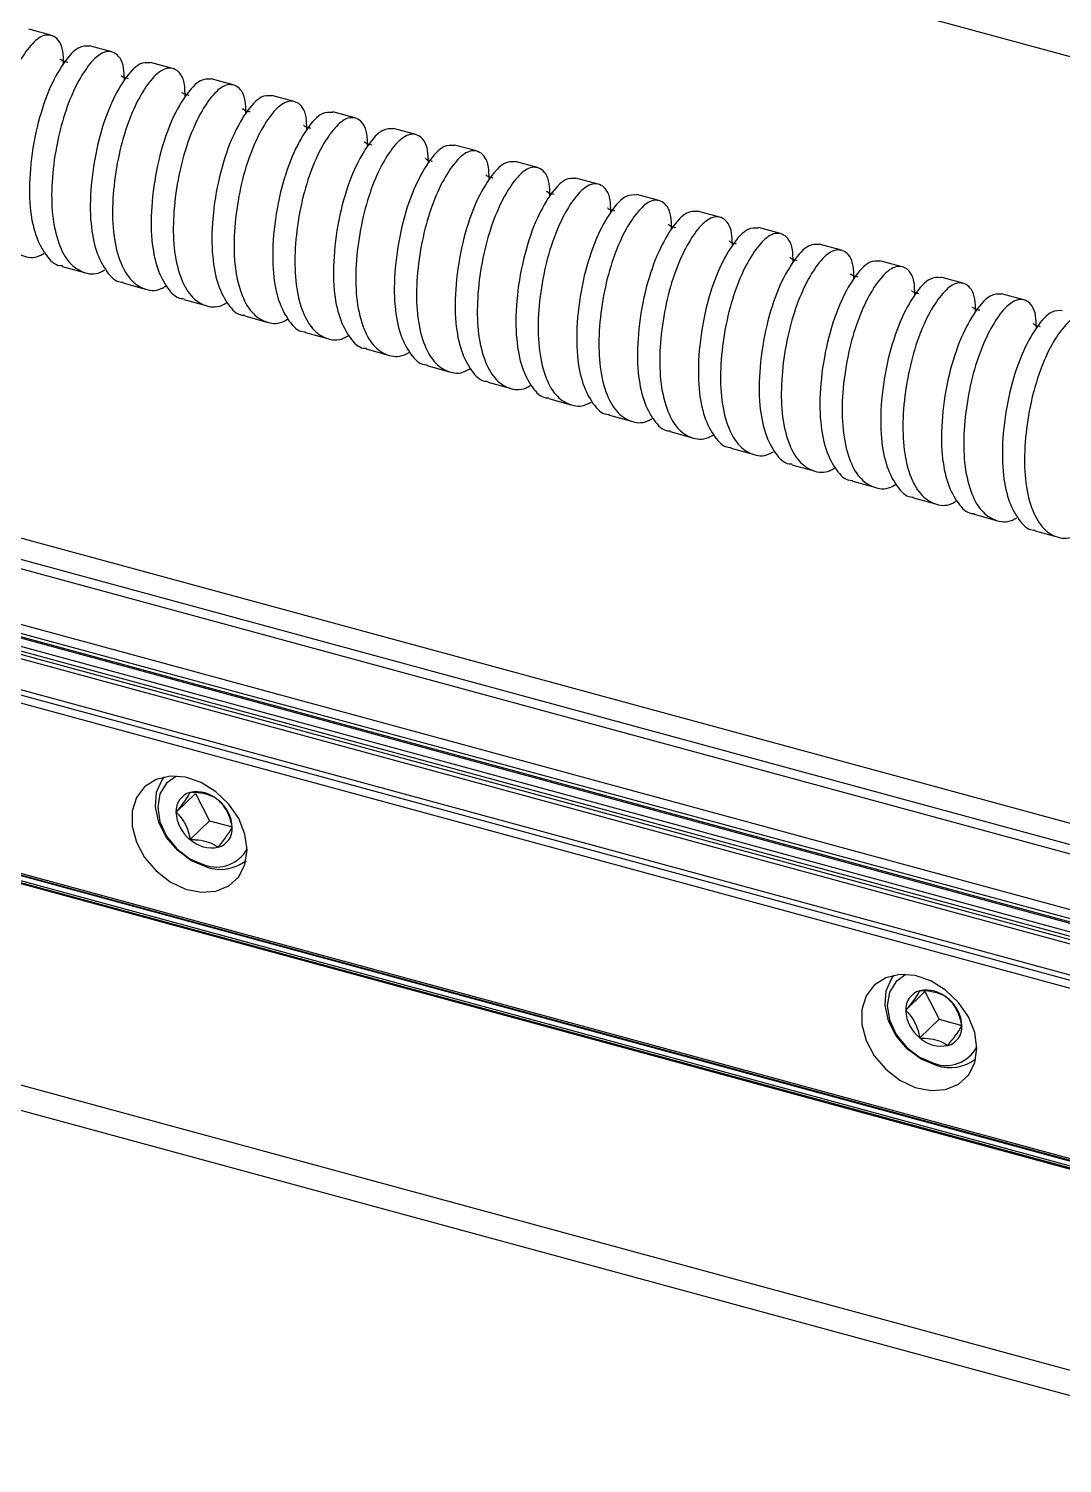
# Model space of a CAD drawing. Header units: millimetres. Extents: x 0 to 3353, y 0 to 2591.
# Drawn here: x 2324.9 to 2400.1, y 1933.2 to 2037.5 of the extents above; entities that cross this region are included whole.
import ezdxf

# ---------------------------------------------------------------- set-up
doc = ezdxf.new("R2010")
doc.units = ezdxf.units.MM
doc.header["$LTSCALE"] = 12

msp = doc.modelspace()

# ---------------------------------------------------------------- linework, layer by layer
at = {"color": 8, "linetype": 'Continuous', "lineweight": 25}
for p, q in [((2562.93, 1991.33), (1956.22, 2156.23)), ((2557.02, 1935.63), (1940.95, 2103.07)), ((2557.79, 1934.76), (1940.95, 2102.4)), ((2599.81, 1917.34), (1936.1, 2097.72)), ((2599.81, 1917.67), (1936.27, 2098.01)), ((2599.81, 1918.29), (1936.76, 2098.49)), ((2599.81, 1918.63), (1939.37, 2098.12)), ((2599.81, 1919.29), (1939.7, 2098.69)), ((2599.81, 1916.79), (1935.96, 2097.21)), ((2599.81, 1900.64), (1935.96, 2081.06)), ((2599.81, 1900.45), (1936.1, 2080.83))]:
    msp.add_line(p, q, dxfattribs=at)
at = {"color": 7, "linetype": 'Continuous', "lineweight": 25}
for p, q in [((2556.1, 1937.43), (1940.95, 2104.62)), ((2599.81, 1918.38), (1936.89, 2098.55)), ((2599.81, 1917.11), (1936.03, 2097.51)), ((2599.81, 1914.15), (1935.05, 2094.81)), ((2599.81, 1914.53), (1935.22, 2095.15)), ((2599.81, 1913.57), (1934.88, 2094.29)), ((2599.81, 1901.17), (1934.88, 2081.88)), ((2599.81, 1901.06), (1934.97, 2081.75)), ((1935.13, 2081.67), (2599.81, 1901.02)), ((2599.81, 1900.5), (1936.03, 2080.9)), ((1936.14, 2080.81), (2599.81, 1900.44)), ((2326.56, 2036.99), (2324.94, 2037.43)), ((2330.98, 2035.79), (2329.36, 2036.23)), ((2335.4, 2034.58), (2333.79, 2035.02)), ((2339.82, 2033.38), (2338.21, 2033.82)), ((2344.25, 2032.18), (2342.63, 2032.62)), ((2348.67, 2030.98), (2347.05, 2031.42)), ((2353.09, 2029.78), (2351.48, 2030.22)), ((2357.51, 2028.58), (2355.9, 2029.01)), ((2361.94, 2027.37), (2360.32, 2027.81)), ((2366.36, 2026.17), (2364.74, 2026.61)), ((2370.78, 2024.97), (2369.16, 2025.41)), ((2375.2, 2023.77), (2373.59, 2024.21)), ((2379.62, 2022.57), (2378.01, 2023.01)), ((2384.05, 2021.36), (2382.43, 2021.8)), ((2388.47, 2020.16), (2386.85, 2020.6)), ((2327.38, 2020.18), (2328.99, 2019.75)), ((2331.8, 2018.98), (2333.42, 2018.54)), ((2392.89, 2018.96), (2391.27, 2019.4)), ((2336.22, 2017.78), (2337.84, 2017.34)), ((2397.31, 2017.76), (2395.7, 2018.2)), ((2340.65, 2016.58), (2342.26, 2016.14)), ((2345.07, 2015.38), (2346.68, 2014.94)), ((2349.49, 2014.18), (2351.1, 2013.74)), ((2353.91, 2012.97), (2355.53, 2012.53)), ((2358.33, 2011.77), (2359.95, 2011.33)), ((2362.76, 2010.57), (2364.37, 2010.13)), ((2367.18, 2009.37), (2368.79, 2008.93)), ((2371.6, 2008.17), (2373.21, 2007.73)), ((2376.02, 2006.96), (2377.64, 2006.53)), ((2380.45, 2005.76), (2382.06, 2005.32)), ((2384.87, 2004.56), (2386.48, 2004.12)), ((2389.29, 2003.36), (2390.9, 2002.92)), ((2393.71, 2002.16), (2395.32, 2001.72)), ((2398.13, 2000.96), (2399.75, 2000.52)), ((2599.81, 1885.79), (2235.15, 1984.9)), ((2599.81, 1883.94), (2233.67, 1983.45)), ((2337.06, 1981.87), (2335.66, 1980.5)), ((2337.06, 1981.87), (2338.08, 1979.88)), ((2338.08, 1979.88), (2336.68, 1978.51)), ((2338.08, 1979.88), (2339.74, 1979.43)), ((2390.12, 1967.45), (2388.72, 1966.08)), ((2390.12, 1967.45), (2391.15, 1965.45)), ((2391.15, 1965.45), (2389.75, 1964.09)), ((2391.15, 1965.45), (2392.8, 1965))]:
    msp.add_line(p, q, dxfattribs=at)
at = {"color": 7, "linetype": 'Continuous', "lineweight": 25, "flags": 128}
for points in [[(2340.83, 1977.76), (2340.67, 1978.9), (2340.22, 1980.04), (2339.5, 1981.09), (2338.56, 1981.99), (2337.48, 1982.65), (2336.34, 1983.04), (2335.22, 1983.12), (2334.21, 1982.88), (2333.37, 1982.35), (2332.78, 1981.57), (2332.47, 1980.58), (2332.47, 1979.48), (2332.78, 1978.32), (2333.37, 1977.21), (2334.21, 1976.23), (2335.22, 1975.44), (2336.34, 1974.91), (2337.48, 1974.68), (2338.56, 1974.76), (2339.5, 1975.14), (2340.22, 1975.81), (2340.67, 1976.7), (2340.83, 1977.76)], [(2337.9, 1976.5), (2336.79, 1976.96), (2335.78, 1977.71), (2334.96, 1978.67), (2334.4, 1979.76), (2334.15, 1980.89), (2334.24, 1981.95), (2334.64, 1982.85), (2334.82, 1983.07)], [(2335.68, 1983.12), (2334.97, 1982.62), (2334.48, 1981.83), (2334.32, 1980.87), (2334.48, 1979.81), (2334.97, 1978.76), (2335.71, 1977.83), (2336.66, 1977.11), (2337.7, 1976.67)], [(2393.89, 1963.33), (2393.74, 1964.48), (2393.28, 1965.62), (2392.56, 1966.67), (2391.63, 1967.57), (2390.55, 1968.23), (2389.41, 1968.62), (2388.29, 1968.7), (2387.27, 1968.46), (2386.43, 1967.93), (2385.84, 1967.15), (2385.53, 1966.16), (2385.53, 1965.05), (2385.84, 1963.9), (2386.43, 1962.79), (2387.27, 1961.81), (2388.29, 1961.02), (2389.41, 1960.49), (2390.55, 1960.26), (2391.63, 1960.34), (2392.56, 1960.72), (2393.28, 1961.39), (2393.74, 1962.28), (2393.89, 1963.33)], [(2390.97, 1962.07), (2389.86, 1962.54), (2388.85, 1963.28), (2388.03, 1964.25), (2387.47, 1965.34), (2387.22, 1966.46), (2387.3, 1967.52), (2387.71, 1968.42), (2387.89, 1968.64)], [(2388.74, 1968.7), (2388.03, 1968.2), (2387.55, 1967.41), (2387.38, 1966.44), (2387.55, 1965.39), (2388.03, 1964.34), (2388.78, 1963.41), (2389.72, 1962.69), (2390.77, 1962.25)]]:
    msp.add_lwpolyline(points, dxfattribs=at)
at = {"color": 7, "linetype": 'Continuous', "lineweight": 25}
for centre, radius, start, end in [((2337.08, 1980.57), 1.43, 106.4011, 182.7899), ((2337.16, 1979.68), 2.3, 47.4605, 102.1305), ((2337.05, 1979.27), 2.7, 2.6127, 51.6756), ((2338.35, 1980.62), 2.7, 182.6127, 231.6756), ((2338.32, 1979.32), 1.43, 286.4011, 2.7899), ((2338.24, 1980.21), 2.3, 227.4605, 282.1305), ((2338.59, 1979.06), 2.55, 249.6404, 331.6199), ((2338.86, 1979.41), 3.07, 251.7031, 307.9246), ((2390.15, 1966.15), 1.43, 106.4011, 182.7899), ((2390.23, 1965.26), 2.3, 47.4605, 102.1305), ((2390.12, 1964.85), 2.7, 2.6127, 51.6756), ((2391.42, 1966.2), 2.7, 182.6127, 231.6756), ((2391.39, 1964.9), 1.43, 286.4011, 2.7899), ((2391.3, 1965.79), 2.3, 227.4605, 282.1305), ((2391.65, 1964.63), 2.55, 249.6404, 331.6199), ((2391.93, 1964.99), 3.07, 251.7031, 307.9246)]:
    msp.add_arc(centre, radius, start, end, dxfattribs=at)
for points, knots in [([(2327.48, 2034.94), (2327.47, 2035.25), (2327.44, 2036.28), (2326.81, 2037.06), (2325.87, 2037.05), (2324.87, 2036.08), (2323.92, 2034.56), (2323.09, 2032.52), (2322.48, 2030.09), (2322.16, 2027.52), (2322.19, 2025.06), (2322.63, 2023.02), (2323.42, 2021.57), (2324.46, 2020.89), (2325.38, 2020.75), (2325.94, 2021.07), (2326.04, 2021.13)], [0, 0, 0, 0, 0.040291, 0.132561, 0.226536, 0.302637, 0.375951, 0.449865, 0.526076, 0.604298, 0.6806, 0.760119, 0.835596, 0.908148, 0.983315, 1, 1, 1, 1]), ([(2329.36, 2036.19), (2329.11, 2036.2), (2328.54, 2036.23), (2327.48, 2035.09), (2326.36, 2033.06), (2325.48, 2030.33), (2324.99, 2027.3), (2324.96, 2024.56), (2325.39, 2022.39), (2326.16, 2020.97), (2326.85, 2020.25), (2327.32, 2020.24), (2327.39, 2020.24)], [0, 0, 0, 0, 0.093841, 0.213971, 0.329235, 0.448644, 0.570029, 0.687166, 0.78724, 0.887128, 0.982994, 1, 1, 1, 1]), ([(2331.9, 2033.74), (2331.89, 2034.05), (2331.86, 2035.07), (2331.23, 2035.85), (2330.3, 2035.85), (2329.29, 2034.88), (2328.34, 2033.35), (2327.52, 2031.31), (2326.91, 2028.88), (2326.58, 2026.32), (2326.61, 2023.86), (2327.06, 2021.81), (2327.85, 2020.37), (2328.88, 2019.69), (2329.8, 2019.55), (2330.36, 2019.87), (2330.46, 2019.93)], [0, 0, 0, 0, 0.040291, 0.132561, 0.226536, 0.302637, 0.375951, 0.449865, 0.526076, 0.604298, 0.6806, 0.760119, 0.835596, 0.908148, 0.983315, 1, 1, 1, 1]), ([(2327.78, 2035.02), (2327.73, 2035.03), (2327.64, 2035.05), (2327.33, 2035.14), (2327.22, 2035.27), (2327.24, 2035.24), (2327.24, 2035.23)], [0, 0, 0, 0, 0.409214, 0.721788, 0.962765, 1, 1, 1, 1]), ([(2333.78, 2034.99), (2333.53, 2035), (2332.96, 2035.03), (2331.91, 2033.89), (2330.78, 2031.86), (2329.9, 2029.13), (2329.42, 2026.1), (2329.38, 2023.36), (2329.81, 2021.19), (2330.58, 2019.77), (2331.27, 2019.05), (2331.74, 2019.04), (2331.81, 2019.04)], [0, 0, 0, 0, 0.093841, 0.213971, 0.329235, 0.448644, 0.570029, 0.687166, 0.78724, 0.887128, 0.982994, 1, 1, 1, 1]), ([(2336.32, 2032.54), (2336.31, 2032.85), (2336.28, 2033.87), (2335.65, 2034.65), (2334.72, 2034.64), (2333.71, 2033.68), (2332.77, 2032.15), (2331.94, 2030.11), (2331.33, 2027.68), (2331.01, 2025.11), (2331.03, 2022.66), (2331.48, 2020.61), (2332.27, 2019.17), (2333.3, 2018.48), (2334.25, 2018.35), (2334.83, 2018.7), (2334.96, 2018.77)], [0, 0, 0, 0, 0.040128, 0.132022, 0.225615, 0.301407, 0.374422, 0.448036, 0.523937, 0.60184, 0.677832, 0.757028, 0.832198, 0.904455, 0.979316, 1, 1, 1, 1]), ([(2332.2, 2033.82), (2332.15, 2033.83), (2332.06, 2033.84), (2331.75, 2033.94), (2331.65, 2034.07), (2331.66, 2034.03), (2331.66, 2034.03)], [0, 0, 0, 0, 0.409214, 0.721788, 0.962765, 1, 1, 1, 1]), ([(2338.2, 2033.79), (2337.95, 2033.8), (2337.39, 2033.83), (2336.33, 2032.69), (2335.2, 2030.66), (2334.33, 2027.93), (2333.84, 2024.9), (2333.81, 2022.16), (2334.24, 2019.98), (2335, 2018.56), (2335.69, 2017.85), (2336.16, 2017.84), (2336.24, 2017.83)], [0, 0, 0, 0, 0.093841, 0.213971, 0.329235, 0.448644, 0.570029, 0.687166, 0.78724, 0.887128, 0.982994, 1, 1, 1, 1]), ([(2340.74, 2031.34), (2340.73, 2031.65), (2340.7, 2032.67), (2340.07, 2033.45), (2339.14, 2033.44), (2338.13, 2032.48), (2337.19, 2030.95), (2336.36, 2028.91), (2335.75, 2026.48), (2335.43, 2023.91), (2335.45, 2021.46), (2335.9, 2019.41), (2336.69, 2017.96), (2337.72, 2017.28), (2338.67, 2017.15), (2339.26, 2017.49), (2339.38, 2017.57)], [0, 0, 0, 0, 0.040128, 0.132022, 0.225615, 0.301407, 0.374422, 0.448036, 0.523937, 0.60184, 0.677832, 0.757028, 0.832198, 0.904455, 0.979316, 1, 1, 1, 1]), ([(2336.62, 2032.62), (2336.57, 2032.63), (2336.48, 2032.64), (2336.17, 2032.73), (2336.07, 2032.87), (2336.08, 2032.83), (2336.08, 2032.83)], [0, 0, 0, 0, 0.409214, 0.721788, 0.962765, 1, 1, 1, 1]), ([(2342.62, 2032.58), (2342.37, 2032.6), (2341.81, 2032.63), (2340.75, 2031.49), (2339.62, 2029.45), (2338.75, 2026.73), (2338.26, 2023.7), (2338.23, 2020.96), (2338.66, 2018.78), (2339.42, 2017.36), (2340.11, 2016.64), (2340.59, 2016.63), (2340.66, 2016.63)], [0, 0, 0, 0, 0.093841, 0.213971, 0.329235, 0.448644, 0.570029, 0.687166, 0.78724, 0.887128, 0.982994, 1, 1, 1, 1]), ([(2345.16, 2030.14), (2345.16, 2030.45), (2345.13, 2031.47), (2344.5, 2032.25), (2343.56, 2032.24), (2342.56, 2031.27), (2341.61, 2029.75), (2340.78, 2027.71), (2340.17, 2025.28), (2339.85, 2022.71), (2339.87, 2020.26), (2340.32, 2018.21), (2341.11, 2016.76), (2342.15, 2016.08), (2343.09, 2015.95), (2343.68, 2016.29), (2343.8, 2016.37)], [0, 0, 0, 0, 0.040128, 0.132022, 0.225615, 0.301407, 0.374422, 0.448036, 0.523937, 0.60184, 0.677832, 0.757028, 0.832198, 0.904455, 0.979316, 1, 1, 1, 1]), ([(2341.04, 2031.42), (2340.99, 2031.42), (2340.91, 2031.44), (2340.6, 2031.53), (2340.49, 2031.67), (2340.5, 2031.63), (2340.51, 2031.63)], [0, 0, 0, 0, 0.409214, 0.721788, 0.962765, 1, 1, 1, 1]), ([(2347.05, 2031.38), (2346.8, 2031.39), (2346.23, 2031.42), (2345.17, 2030.29), (2344.05, 2028.25), (2343.17, 2025.53), (2342.68, 2022.5), (2342.65, 2019.76), (2343.08, 2017.58), (2343.85, 2016.16), (2344.53, 2015.44), (2345.01, 2015.43), (2345.08, 2015.43)], [0, 0, 0, 0, 0.093841, 0.213971, 0.329235, 0.448644, 0.570029, 0.687166, 0.78724, 0.887128, 0.982994, 1, 1, 1, 1]), ([(2349.59, 2028.93), (2349.58, 2029.24), (2349.55, 2030.27), (2348.92, 2031.05), (2347.98, 2031.04), (2346.98, 2030.07), (2346.03, 2028.55), (2345.2, 2026.51), (2344.59, 2024.08), (2344.27, 2021.51), (2344.3, 2019.05), (2344.74, 2017.01), (2345.54, 2015.56), (2346.57, 2014.88), (2347.51, 2014.75), (2348.1, 2015.09), (2348.23, 2015.16)], [0, 0, 0, 0, 0.0401275, 0.1320224, 0.2256152, 0.3014067, 0.3744218, 0.4480358, 0.5239371, 0.6018402, 0.677832, 0.7570276, 0.8321976, 0.9044551, 0.9793162, 1, 1, 1, 1]), ([(2345.47, 2030.21), (2345.42, 2030.22), (2345.33, 2030.24), (2345.02, 2030.33), (2344.91, 2030.46), (2344.93, 2030.43), (2344.93, 2030.42)], [0, 0, 0, 0, 0.409214, 0.721788, 0.962765, 1, 1, 1, 1]), ([(2351.47, 2030.18), (2351.22, 2030.19), (2350.65, 2030.22), (2349.59, 2029.09), (2348.47, 2027.05), (2347.59, 2024.33), (2347.1, 2021.29), (2347.07, 2018.55), (2347.5, 2016.38), (2348.27, 2014.96), (2348.96, 2014.24), (2349.43, 2014.23), (2349.5, 2014.23)], [0, 0, 0, 0, 0.0938408, 0.2139712, 0.3292351, 0.4486444, 0.5700291, 0.6871661, 0.7872396, 0.8871278, 0.9829939, 1, 1, 1, 1]), ([(2354.01, 2027.73), (2354, 2028.04), (2353.97, 2029.06), (2353.34, 2029.84), (2352.41, 2029.84), (2351.4, 2028.87), (2350.45, 2027.35), (2349.63, 2025.3), (2349.02, 2022.88), (2348.7, 2020.31), (2348.72, 2017.85), (2349.17, 2015.81), (2349.96, 2014.36), (2350.99, 2013.67), (2351.93, 2013.55), (2352.52, 2013.89), (2352.65, 2013.96)], [0, 0, 0, 0, 0.040128, 0.132022, 0.225615, 0.301407, 0.374422, 0.448036, 0.523937, 0.60184, 0.677832, 0.757028, 0.832198, 0.904455, 0.979316, 1, 1, 1, 1]), ([(2349.89, 2029.01), (2349.84, 2029.02), (2349.75, 2029.04), (2349.44, 2029.13), (2349.34, 2029.26), (2349.35, 2029.23), (2349.35, 2029.22)], [0, 0, 0, 0, 0.409214, 0.721788, 0.962765, 1, 1, 1, 1]), ([(2355.89, 2028.98), (2355.64, 2028.99), (2355.07, 2029.02), (2354.02, 2027.88), (2352.89, 2025.85), (2352.02, 2023.12), (2351.53, 2020.09), (2351.49, 2017.35), (2351.92, 2015.18), (2352.69, 2013.76), (2353.38, 2013.04), (2353.85, 2013.03), (2353.92, 2013.03)], [0, 0, 0, 0, 0.093841, 0.213971, 0.329235, 0.448644, 0.570029, 0.687166, 0.78724, 0.887128, 0.982994, 1, 1, 1, 1]), ([(2358.43, 2026.53), (2358.42, 2026.84), (2358.39, 2027.86), (2357.76, 2028.64), (2356.83, 2028.64), (2355.82, 2027.67), (2354.88, 2026.14), (2354.05, 2024.1), (2353.44, 2021.67), (2353.12, 2019.11), (2353.14, 2016.65), (2353.59, 2014.6), (2354.38, 2013.16), (2355.41, 2012.47), (2356.36, 2012.34), (2356.94, 2012.69), (2357.07, 2012.76)], [0, 0, 0, 0, 0.040128, 0.132022, 0.225615, 0.301407, 0.374422, 0.448036, 0.523937, 0.60184, 0.677832, 0.757028, 0.832198, 0.904455, 0.979316, 1, 1, 1, 1]), ([(2354.31, 2027.81), (2354.26, 2027.82), (2354.17, 2027.84), (2353.86, 2027.93), (2353.76, 2028.06), (2353.77, 2028.03), (2353.77, 2028.02)], [0, 0, 0, 0, 0.409214, 0.721788, 0.962765, 1, 1, 1, 1]), ([(2360.31, 2027.78), (2360.06, 2027.79), (2359.5, 2027.82), (2358.44, 2026.68), (2357.31, 2024.65), (2356.44, 2021.92), (2355.95, 2018.89), (2355.92, 2016.15), (2356.35, 2013.98), (2357.11, 2012.55), (2357.8, 2011.84), (2358.28, 2011.83), (2358.35, 2011.82)], [0, 0, 0, 0, 0.093841, 0.213971, 0.329235, 0.448644, 0.570029, 0.687166, 0.78724, 0.887128, 0.982994, 1, 1, 1, 1]), ([(2362.85, 2025.33), (2362.84, 2025.64), (2362.81, 2026.66), (2362.18, 2027.44), (2361.25, 2027.43), (2360.24, 2026.47), (2359.3, 2024.94), (2358.47, 2022.9), (2357.86, 2020.47), (2357.54, 2017.9), (2357.56, 2015.45), (2358.01, 2013.4), (2358.8, 2011.95), (2359.83, 2011.27), (2360.75, 2011.14), (2361.32, 2011.46), (2361.42, 2011.52)], [0, 0, 0, 0, 0.040291, 0.132561, 0.226536, 0.302637, 0.375951, 0.449865, 0.526076, 0.604298, 0.6806, 0.760119, 0.835596, 0.908148, 0.983315, 1, 1, 1, 1]), ([(2358.73, 2026.61), (2358.68, 2026.62), (2358.59, 2026.63), (2358.29, 2026.72), (2358.18, 2026.86), (2358.19, 2026.82), (2358.19, 2026.82)], [0, 0, 0, 0, 0.4092145, 0.7217878, 0.9627653, 1, 1, 1, 1]), ([(2364.73, 2026.57), (2364.49, 2026.59), (2363.92, 2026.62), (2362.86, 2025.48), (2361.73, 2023.44), (2360.86, 2020.72), (2360.37, 2017.69), (2360.34, 2014.95), (2360.77, 2012.77), (2361.53, 2011.35), (2362.22, 2010.63), (2362.7, 2010.62), (2362.77, 2010.62)], [0, 0, 0, 0, 0.093841, 0.213971, 0.329235, 0.448644, 0.570029, 0.687166, 0.78724, 0.887128, 0.982994, 1, 1, 1, 1]), ([(2367.28, 2024.13), (2367.27, 2024.44), (2367.24, 2025.46), (2366.61, 2026.24), (2365.67, 2026.23), (2364.67, 2025.26), (2363.72, 2023.74), (2362.89, 2021.7), (2362.28, 2019.27), (2361.96, 2016.7), (2361.99, 2014.25), (2362.43, 2012.2), (2363.22, 2010.75), (2364.26, 2010.07), (2365.18, 2009.94), (2365.74, 2010.26), (2365.84, 2010.32)], [0, 0, 0, 0, 0.040291, 0.132561, 0.226536, 0.302637, 0.375951, 0.449865, 0.526076, 0.604298, 0.6806, 0.760119, 0.835596, 0.908148, 0.983315, 1, 1, 1, 1]), ([(2363.15, 2025.41), (2363.1, 2025.42), (2363.02, 2025.43), (2362.71, 2025.52), (2362.6, 2025.66), (2362.61, 2025.62), (2362.62, 2025.62)], [0, 0, 0, 0, 0.409214, 0.721788, 0.962765, 1, 1, 1, 1]), ([(2369.16, 2025.37), (2368.91, 2025.39), (2368.34, 2025.41), (2367.28, 2024.28), (2366.16, 2022.24), (2365.28, 2019.52), (2364.79, 2016.49), (2364.76, 2013.75), (2365.19, 2011.57), (2365.96, 2010.15), (2366.64, 2009.43), (2367.12, 2009.42), (2367.19, 2009.42)], [0, 0, 0, 0, 0.093841, 0.213971, 0.329235, 0.448644, 0.570029, 0.687166, 0.78724, 0.887128, 0.982994, 1, 1, 1, 1]), ([(2371.7, 2022.93), (2371.69, 2023.24), (2371.66, 2024.26), (2371.03, 2025.04), (2370.1, 2025.03), (2369.09, 2024.06), (2368.14, 2022.54), (2367.31, 2020.5), (2366.7, 2018.07), (2366.38, 2015.5), (2366.41, 2013.04), (2366.85, 2011), (2367.65, 2009.55), (2368.68, 2008.87), (2369.6, 2008.73), (2370.16, 2009.06), (2370.26, 2009.11)], [0, 0, 0, 0, 0.040291, 0.132561, 0.226536, 0.302637, 0.375951, 0.449865, 0.526076, 0.604298, 0.6806, 0.760119, 0.835596, 0.908148, 0.983315, 1, 1, 1, 1]), ([(2367.58, 2024.2), (2367.53, 2024.21), (2367.44, 2024.23), (2367.13, 2024.32), (2367.02, 2024.46), (2367.04, 2024.42), (2367.04, 2024.41)], [0, 0, 0, 0, 0.409214, 0.721788, 0.962765, 1, 1, 1, 1]), ([(2373.58, 2024.17), (2373.33, 2024.18), (2372.76, 2024.21), (2371.71, 2023.08), (2370.58, 2021.04), (2369.7, 2018.32), (2369.21, 2015.28), (2369.18, 2012.54), (2369.61, 2010.37), (2370.38, 2008.95), (2371.07, 2008.23), (2371.54, 2008.22), (2371.61, 2008.22)], [0, 0, 0, 0, 0.093841, 0.213971, 0.329235, 0.448644, 0.570029, 0.687166, 0.78724, 0.887128, 0.982994, 1, 1, 1, 1]), ([(2376.12, 2021.72), (2376.11, 2022.03), (2376.08, 2023.06), (2375.45, 2023.84), (2374.52, 2023.83), (2373.51, 2022.86), (2372.57, 2021.34), (2371.74, 2019.3), (2371.13, 2016.87), (2370.81, 2014.3), (2370.83, 2011.84), (2371.28, 2009.8), (2372.07, 2008.35), (2373.1, 2007.66), (2374.04, 2007.54), (2374.63, 2007.88), (2374.76, 2007.95)], [0, 0, 0, 0, 0.040128, 0.132022, 0.225615, 0.301407, 0.374422, 0.448036, 0.523937, 0.60184, 0.677832, 0.757028, 0.832198, 0.904455, 0.979316, 1, 1, 1, 1]), ([(2372, 2023), (2371.95, 2023.01), (2371.86, 2023.03), (2371.55, 2023.12), (2371.45, 2023.25), (2371.46, 2023.22), (2371.46, 2023.21)], [0, 0, 0, 0, 0.409214, 0.721788, 0.962765, 1, 1, 1, 1]), ([(2378, 2022.97), (2377.75, 2022.98), (2377.19, 2023.01), (2376.13, 2021.87), (2375, 2019.84), (2374.13, 2017.11), (2373.64, 2014.08), (2373.61, 2011.34), (2374.03, 2009.17), (2374.8, 2007.75), (2375.49, 2007.03), (2375.96, 2007.02), (2376.04, 2007.02)], [0, 0, 0, 0, 0.093841, 0.213971, 0.329235, 0.448644, 0.570029, 0.687166, 0.78724, 0.887128, 0.982994, 1, 1, 1, 1]), ([(2380.54, 2020.52), (2380.53, 2020.83), (2380.5, 2021.85), (2379.87, 2022.63), (2378.94, 2022.63), (2377.93, 2021.66), (2376.99, 2020.13), (2376.16, 2018.09), (2375.55, 2015.66), (2375.23, 2013.1), (2375.25, 2010.64), (2375.7, 2008.59), (2376.49, 2007.15), (2377.52, 2006.47), (2378.44, 2006.33), (2379, 2006.65), (2379.11, 2006.71)], [0, 0, 0, 0, 0.040291, 0.132561, 0.226536, 0.302637, 0.375951, 0.449865, 0.526076, 0.604298, 0.6806, 0.760119, 0.835596, 0.908148, 0.983315, 1, 1, 1, 1]), ([(2376.42, 2021.8), (2376.37, 2021.81), (2376.28, 2021.83), (2375.97, 2021.92), (2375.87, 2022.05), (2375.88, 2022.02), (2375.88, 2022.01)], [0, 0, 0, 0, 0.409214, 0.721788, 0.962765, 1, 1, 1, 1]), ([(2382.42, 2021.77), (2382.17, 2021.78), (2381.61, 2021.81), (2380.55, 2020.67), (2379.42, 2018.64), (2378.55, 2015.91), (2378.06, 2012.88), (2378.03, 2010.14), (2378.46, 2007.97), (2379.22, 2006.54), (2379.91, 2005.83), (2380.39, 2005.82), (2380.46, 2005.82)], [0, 0, 0, 0, 0.093841, 0.213971, 0.329235, 0.448644, 0.570029, 0.687166, 0.78724, 0.887128, 0.982994, 1, 1, 1, 1]), ([(2384.96, 2019.32), (2384.95, 2019.63), (2384.92, 2020.65), (2384.3, 2021.43), (2383.36, 2021.42), (2382.35, 2020.46), (2381.41, 2018.93), (2380.58, 2016.89), (2379.97, 2014.46), (2379.65, 2011.89), (2379.67, 2009.44), (2380.12, 2007.39), (2380.91, 2005.95), (2381.95, 2005.26), (2382.87, 2005.13), (2383.43, 2005.45), (2383.53, 2005.51)], [0, 0, 0, 0, 0.040291, 0.132561, 0.226536, 0.302637, 0.375951, 0.449865, 0.526076, 0.604298, 0.6806, 0.760119, 0.835596, 0.908148, 0.983315, 1, 1, 1, 1]), ([(2380.84, 2020.6), (2380.79, 2020.61), (2380.71, 2020.62), (2380.4, 2020.72), (2380.29, 2020.85), (2380.3, 2020.81), (2380.3, 2020.81)], [0, 0, 0, 0, 0.409214, 0.721788, 0.962765, 1, 1, 1, 1]), ([(2386.84, 2020.57), (2386.6, 2020.58), (2386.03, 2020.61), (2384.97, 2019.47), (2383.85, 2017.44), (2382.97, 2014.71), (2382.48, 2011.68), (2382.45, 2008.94), (2382.88, 2006.76), (2383.64, 2005.34), (2384.33, 2004.63), (2384.81, 2004.62), (2384.88, 2004.61)], [0, 0, 0, 0, 0.093841, 0.213971, 0.329235, 0.448644, 0.570029, 0.687166, 0.78724, 0.887128, 0.982994, 1, 1, 1, 1]), ([(2389.39, 2018.12), (2389.38, 2018.43), (2389.35, 2019.45), (2388.72, 2020.23), (2387.78, 2020.22), (2386.78, 2019.26), (2385.83, 2017.73), (2385, 2015.69), (2384.39, 2013.26), (2384.07, 2010.69), (2384.1, 2008.24), (2384.54, 2006.19), (2385.33, 2004.74), (2386.37, 2004.06), (2387.31, 2003.93), (2387.9, 2004.27), (2388.03, 2004.35)], [0, 0, 0, 0, 0.040128, 0.132022, 0.225615, 0.301407, 0.374422, 0.448036, 0.523937, 0.60184, 0.677832, 0.757028, 0.832198, 0.904455, 0.979316, 1, 1, 1, 1]), ([(2385.27, 2019.4), (2385.22, 2019.41), (2385.13, 2019.42), (2384.82, 2019.51), (2384.71, 2019.65), (2384.72, 2019.61), (2384.73, 2019.61)], [0, 0, 0, 0, 0.409214, 0.721788, 0.962765, 1, 1, 1, 1]), ([(2391.27, 2019.36), (2391.02, 2019.38), (2390.45, 2019.41), (2389.39, 2018.27), (2388.27, 2016.23), (2387.39, 2013.51), (2386.9, 2010.48), (2386.87, 2007.74), (2387.3, 2005.56), (2388.07, 2004.14), (2388.75, 2003.42), (2389.23, 2003.41), (2389.3, 2003.41)], [0, 0, 0, 0, 0.093841, 0.213971, 0.329235, 0.448644, 0.570029, 0.687166, 0.78724, 0.887128, 0.982994, 1, 1, 1, 1]), ([(2393.81, 2016.92), (2393.8, 2017.23), (2393.77, 2018.25), (2393.14, 2019.03), (2392.21, 2019.02), (2391.2, 2018.05), (2390.25, 2016.53), (2389.42, 2014.49), (2388.82, 2012.06), (2388.49, 2009.49), (2388.52, 2007.03), (2388.96, 2004.99), (2389.76, 2003.54), (2390.79, 2002.86), (2391.71, 2002.72), (2392.27, 2003.05), (2392.37, 2003.11)], [0, 0, 0, 0, 0.040291, 0.132561, 0.226536, 0.302637, 0.375951, 0.449865, 0.526076, 0.604298, 0.6806, 0.760119, 0.835596, 0.908148, 0.983315, 1, 1, 1, 1]), ([(2389.69, 2018.2), (2389.64, 2018.2), (2389.55, 2018.22), (2389.24, 2018.31), (2389.13, 2018.45), (2389.15, 2018.41), (2389.15, 2018.41)], [0, 0, 0, 0, 0.409214, 0.721788, 0.962765, 1, 1, 1, 1]), ([(2395.69, 2018.16), (2395.44, 2018.17), (2394.87, 2018.2), (2393.82, 2017.07), (2392.69, 2015.03), (2391.81, 2012.31), (2391.32, 2009.28), (2391.29, 2006.54), (2391.72, 2004.36), (2392.49, 2002.94), (2393.18, 2002.22), (2393.65, 2002.21), (2393.72, 2002.21)], [0, 0, 0, 0, 0.093841, 0.213971, 0.329235, 0.448644, 0.570029, 0.687166, 0.78724, 0.887128, 0.982994, 1, 1, 1, 1]), ([(2398.23, 2015.71), (2398.22, 2016.02), (2398.19, 2017.05), (2397.56, 2017.83), (2396.63, 2017.82), (2395.62, 2016.85), (2394.68, 2015.33), (2393.85, 2013.29), (2393.24, 2010.86), (2392.92, 2008.29), (2392.94, 2005.83), (2393.39, 2003.79), (2394.18, 2002.34), (2395.21, 2001.66), (2396.13, 2001.52), (2396.69, 2001.85), (2396.79, 2001.9)], [0, 0, 0, 0, 0.040291, 0.132561, 0.226536, 0.302637, 0.375951, 0.449865, 0.526076, 0.604298, 0.6806, 0.760119, 0.835596, 0.908148, 0.983315, 1, 1, 1, 1]), ([(2394.11, 2016.99), (2394.06, 2017), (2393.97, 2017.02), (2393.66, 2017.11), (2393.56, 2017.24), (2393.57, 2017.21), (2393.57, 2017.2)], [0, 0, 0, 0, 0.4092145, 0.7217878, 0.9627653, 1, 1, 1, 1]), ([(2400.11, 2016.96), (2399.86, 2016.97), (2399.3, 2017), (2398.24, 2015.87), (2397.11, 2013.83), (2396.24, 2011.11), (2395.75, 2008.07), (2395.72, 2005.33), (2396.14, 2003.16), (2396.91, 2001.74), (2397.6, 2001.02), (2398.07, 2001.01), (2398.15, 2001.01)], [0, 0, 0, 0, 0.0938408, 0.2139712, 0.3292351, 0.4486444, 0.5700291, 0.6871661, 0.7872396, 0.8871278, 0.9829939, 1, 1, 1, 1]), ([(2402.65, 2014.51), (2402.64, 2014.82), (2402.61, 2015.84), (2401.98, 2016.62), (2401.05, 2016.62), (2400.04, 2015.65), (2399.1, 2014.13), (2398.27, 2012.08), (2397.66, 2009.66), (2397.34, 2007.09), (2397.36, 2004.63), (2397.81, 2002.59), (2398.6, 2001.14), (2399.63, 2000.45), (2400.58, 2000.33), (2401.16, 2000.67), (2401.29, 2000.74)], [0, 0, 0, 0, 0.040128, 0.132022, 0.225615, 0.301407, 0.374422, 0.448036, 0.523937, 0.60184, 0.677832, 0.757028, 0.832198, 0.904455, 0.979316, 1, 1, 1, 1]), ([(2398.53, 2015.79), (2398.48, 2015.8), (2398.39, 2015.82), (2398.08, 2015.91), (2397.98, 2016.04), (2397.99, 2016.01), (2397.99, 2016)], [0, 0, 0, 0, 0.409214, 0.721788, 0.962765, 1, 1, 1, 1]), ([(2336.68, 1981.94), (2336.64, 1981.87), (2336.57, 1981.74), (2336.36, 1981.42), (2336.05, 1980.99), (2335.78, 1980.65), (2335.66, 1980.5)], [0, 0, 0, 0, 0.216453, 0.440306, 0.751896, 1, 1, 1, 1]), ([(2338.72, 1981.38), (2338.64, 1981.44), (2338.39, 1981.61), (2337.85, 1981.83), (2337.2, 1981.93), (2336.81, 1981.94), (2336.68, 1981.94)], [0, 0, 0, 0, 0.180942, 0.506293, 0.843975, 1, 1, 1, 1]), ([(2339.74, 1979.39), (2339.71, 1979.56), (2339.63, 1979.91), (2339.43, 1980.48), (2339.11, 1981), (2338.84, 1981.26), (2338.72, 1981.38)], [0, 0, 0, 0, 0.216453, 0.440306, 0.751896, 1, 1, 1, 1]), ([(2335.66, 1980.5), (2335.76, 1980.4), (2335.97, 1980.19), (2336.3, 1979.73), (2336.54, 1979.14), (2336.64, 1978.7), (2336.68, 1978.51)], [0, 0, 0, 0, 0.216453, 0.440306, 0.751896, 1, 1, 1, 1]), ([(2338.72, 1977.95), (2338.83, 1978.09), (2339.04, 1978.35), (2339.36, 1978.78), (2339.61, 1979.15), (2339.7, 1979.32), (2339.74, 1979.39)], [0, 0, 0, 0, 0.216453, 0.440306, 0.751896, 1, 1, 1, 1]), ([(2336.68, 1978.51), (2336.81, 1978.51), (2337.2, 1978.5), (2337.85, 1978.4), (2338.39, 1978.18), (2338.64, 1978.01), (2338.72, 1977.95)], [0, 0, 0, 0, 0.156025, 0.493707, 0.819058, 1, 1, 1, 1]), ([(2389.75, 1967.52), (2389.71, 1967.45), (2389.64, 1967.32), (2389.43, 1967), (2389.11, 1966.57), (2388.84, 1966.23), (2388.72, 1966.08)], [0, 0, 0, 0, 0.216453, 0.440306, 0.751896, 1, 1, 1, 1]), ([(2391.79, 1966.96), (2391.7, 1967.02), (2391.45, 1967.19), (2390.91, 1967.41), (2390.27, 1967.5), (2389.87, 1967.51), (2389.75, 1967.52)], [0, 0, 0, 0, 0.180942, 0.506293, 0.843975, 1, 1, 1, 1]), ([(2392.81, 1964.97), (2392.77, 1965.14), (2392.7, 1965.48), (2392.49, 1966.05), (2392.18, 1966.57), (2391.91, 1966.84), (2391.79, 1966.96)], [0, 0, 0, 0, 0.216453, 0.440306, 0.751896, 1, 1, 1, 1]), ([(2388.72, 1966.08), (2388.83, 1965.98), (2389.04, 1965.77), (2389.36, 1965.31), (2389.61, 1964.72), (2389.7, 1964.28), (2389.75, 1964.09)], [0, 0, 0, 0, 0.216453, 0.440306, 0.751896, 1, 1, 1, 1]), ([(2391.79, 1963.53), (2391.89, 1963.66), (2392.1, 1963.93), (2392.42, 1964.36), (2392.67, 1964.72), (2392.77, 1964.89), (2392.81, 1964.97)], [0, 0, 0, 0, 0.216453, 0.440306, 0.751896, 1, 1, 1, 1]), ([(2389.75, 1964.09), (2389.87, 1964.08), (2390.27, 1964.07), (2390.91, 1963.98), (2391.45, 1963.76), (2391.7, 1963.59), (2391.79, 1963.53)], [0, 0, 0, 0, 0.156025, 0.493707, 0.819058, 1, 1, 1, 1])]:
    msp.add_open_spline(points, degree=3, knots=knots, dxfattribs=at)

doc.saveas('drawing.dxf')
